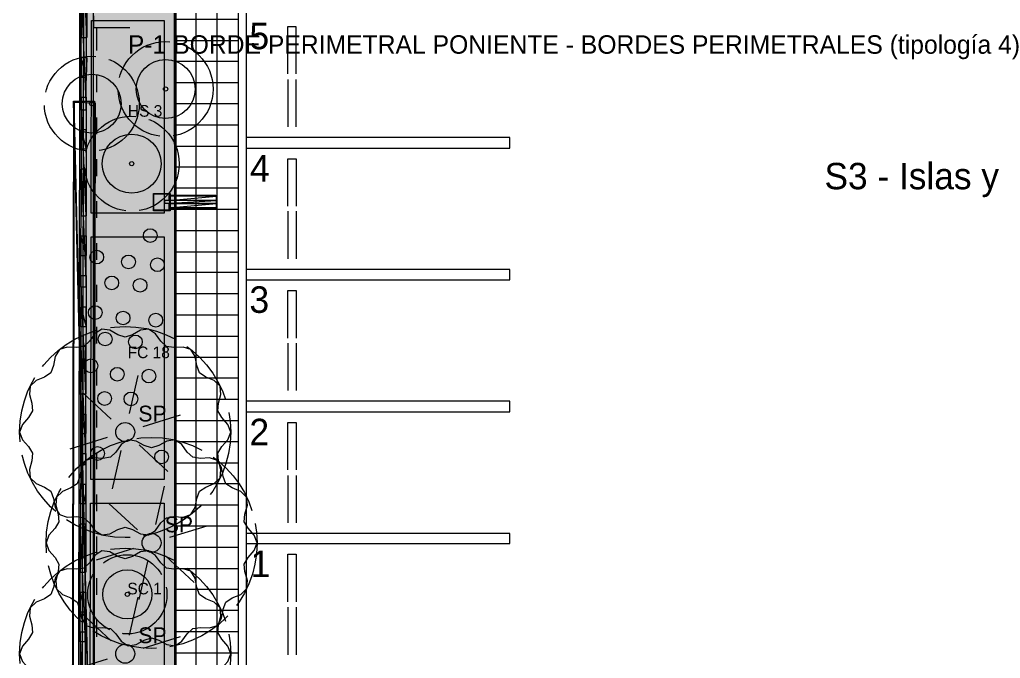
# Model space of a CAD drawing. Header units: metres. Extents: x 1 to 213, y 1 to 147.
# Drawn here: x 50.75 to 69.33, y 49.11 to 61.21 of the extents above; entities that cross this region are included whole.
import ezdxf

# ---------------------------------------------------------------- set-up
doc = ezdxf.new("R2010")
doc.units = ezdxf.units.M
doc.linetypes.add('DASHED', pattern=[1.524, 1.27, -0.254])
doc.layers.get('0').update_dxf_attribs({"lineweight": 0, "plot": 0})
for name, color, linetype, lineweight, plot in [('00-BASE-ARQUITECTURA', 8, 'Continuous', 0, False), ('00-BASE-TEXTO', 8, 'Continuous', 0, False), ('PJ-ARBOLES', 94, 'Continuous', 0, False), ('PJ-ARBUSTOS', 82, 'Continuous', 0, False), ('PJ-COPA-ADULTA', 8, 'DASHED', 0, False), ('PJ-CUBRESUELOS', 150, 'Continuous', 0, False), ('PJ-ETIQUETAS', 7, 'Continuous', 0, False), ('PJ-GRAVILLA', 42, 'Continuous', 0, False), ('PJ-LIMITE-JARDIN', 7, 'Continuous', 0, False), ('PJ-MASAS', 92, 'Continuous', 0, False), ('PJ-MASAS-RELLENO', 92, 'Continuous', 0, False), ('PJ-RIEGO-SECTORES', 5, 'Continuous', 0, False), ('PJ-ZONAS-TIPOLOGIA', 30, 'Continuous', 0, False)]:
    doc.layers.add(name, color=color, linetype=linetype, lineweight=lineweight, plot=plot)

# ---------------------------------------------------------------- blocks, each defined once
blk = doc.blocks.new('PJ_SP')
for p, q in [((0.08, 0.351), (0.244, 1.073)), ((-0.264, 0.245), (-0.807, 0.748)), ((0.344, 0.106), (1.051, 0.325)), ((-0.344, -0.106), (-1.051, -0.325)), ((-0.08, -0.351), (-0.244, -1.073)), ((0.264, -0.245), (0.807, -0.748))]:
    blk.add_line(p, q)
blk.add_lwpolyline([(2, 0), (1.945, 0.146), (1.829, 0.276), (1.755, 0.401), (1.768, 0.545), (1.815, 0.712), (1.802, 0.868), (1.689, 0.975), (1.529, 1.042), (1.407, 1.122), (1.356, 1.258), (1.326, 1.429), (1.247, 1.564), (1.098, 1.611), (0.925, 1.602), (0.781, 1.622), (0.676, 1.722), (0.575, 1.863), (0.445, 1.95), (0.291, 1.928), (0.138, 1.845), (0, 1.8), (-0.138, 1.845), (-0.291, 1.928), (-0.445, 1.95), (-0.575, 1.863), (-0.676, 1.722), (-0.781, 1.622), (-0.925, 1.602), (-1.098, 1.611), (-1.247, 1.564), (-1.326, 1.429), (-1.356, 1.258), (-1.407, 1.122), (-1.529, 1.042), (-1.689, 0.975), (-1.802, 0.868), (-1.815, 0.712), (-1.768, 0.545), (-1.755, 0.401), (-1.829, 0.276), (-1.945, 0.146), (-2, 0), (-1.945, -0.146), (-1.829, -0.276), (-1.755, -0.401), (-1.768, -0.545), (-1.815, -0.712), (-1.802, -0.868), (-1.689, -0.975), (-1.529, -1.042), (-1.407, -1.122), (-1.356, -1.258), (-1.326, -1.429), (-1.247, -1.564), (-1.098, -1.611), (-0.925, -1.602), (-0.781, -1.622), (-0.676, -1.722), (-0.575, -1.863), (-0.445, -1.95), (-0.291, -1.928), (-0.138, -1.845), (0, -1.8), (0.138, -1.845), (0.291, -1.928), (0.445, -1.95), (0.575, -1.863), (0.676, -1.722), (0.781, -1.622), (0.925, -1.602), (1.098, -1.611), (1.247, -1.564), (1.326, -1.429), (1.356, -1.258), (1.407, -1.122), (1.529, -1.042), (1.689, -0.975), (1.802, -0.868), (1.815, -0.712), (1.768, -0.545), (1.755, -0.401), (1.829, -0.276), (1.945, -0.146), (2, 0)], close=True)
blk.add_circle((0, 0), 0.18)
for tag, p, height in [('CODIGO', (0.15, 0.15), 0.2), ('ESPECIE', (0.15, -0.1), 0.15), ('ZONA', (0.15, -0.3), 0.15)]:
    blk.add_attdef(tag, p, '', height=height)
blk = doc.blocks.new('PJ_SC')
for radius in [0.465, 0.04]:
    blk.add_circle((0, 0), radius)
for tag, p, height in [('CODIGO', (0.15, 0.15), 0.2), ('ESPECIE', (0.15, -0.1), 0.15), ('ZONA', (0.15, -0.3), 0.15)]:
    blk.add_attdef(tag, p, '', height=height)
blk = doc.blocks.new('PJ_FC')
blk.add_circle((0, 0), 0.13)
for tag, p, height in [('CODIGO', (0.15, 0.15), 0.2), ('ESPECIE', (0.15, -0.1), 0.15), ('ZONA', (0.15, -0.3), 0.15)]:
    blk.add_attdef(tag, p, '', height=height)
blk = doc.blocks.new('PJ_HS')
for radius in [0.558, 0.04]:
    blk.add_circle((0, 0), radius)
for tag, p, height in [('CODIGO', (0.15, 0.15), 0.2), ('ESPECIE', (0.15, -0.1), 0.15), ('ZONA', (0.15, -0.3), 0.15)]:
    blk.add_attdef(tag, p, '', height=height)

msp = doc.modelspace()

# ---------------------------------------------------------------- hatches: boundary and pattern name
at = {"layer": 'PJ-GRAVILLA'}
h = msp.add_hatch(dxfattribs=at)
h.set_pattern_fill('GRAVEL', scale=0.03)
h.paths.add_polyline_path([(53.8, 98.484), (53.8, 89.032), (53.754, 89.032), (53.534, 88.591), (53.534, 87.621), (53.71, 87.224), (53.71, 74.26), (53.534, 74.127), (52.652, 74.127), (52.476, 73.907), (52.476, 73.157), (52.652, 72.937), (53.578, 72.937), (53.71, 72.76), (53.71, 48.375), (53.578, 48.154), (52.828, 48.198), (52.476, 47.934), (52.476, 47.272), (52.696, 47.008), (53.578, 47.008), (53.71, 46.831), (53.71, 42.245), (52.961, 42.157), (51.947, 42.157), (51.858, 42.554), (51.947, 90.576), (52.035, 90.928), (51.991, 98.425), (52.079, 98.513), (53.8, 98.484)])
at = {"layer": 'PJ-MASAS-RELLENO'}
for points in [[(52.113, 61.2), (53.49, 61.2), (53.49, 57.55), (52.106, 57.55), (52.113, 61.2)], [(52.105, 57.1), (53.49, 57.1), (53.49, 52.5), (52.097, 52.5), (52.105, 57.1)], [(53.433, 48.548), (53.405, 48.557), (53.329, 48.576), (53.3, 48.581), (53.222, 48.593), (53.193, 48.596), (53.115, 48.6), (53.085, 48.6), (53.007, 48.596), (52.978, 48.593), (52.9, 48.581), (52.871, 48.576), (52.795, 48.557), (52.767, 48.548), (52.693, 48.522), (52.666, 48.51), (52.595, 48.477), (52.569, 48.463), (52.501, 48.422), (52.477, 48.406), (52.414, 48.359), (52.391, 48.341), (52.333, 48.288), (52.312, 48.267), (52.259, 48.209), (52.241, 48.186), (52.194, 48.123), (52.178, 48.099), (52.137, 48.031), (52.123, 48.005), (52.09, 47.934), (52.088, 47.931), (52.096, 52.05), (53.49, 52.05), (53.49, 48.528), (53.433, 48.548)]]:
    msp.add_hatch(color=7, dxfattribs=at).paths.add_polyline_path(points)

# ---------------------------------------------------------------- linework, layer by layer
at = {"layer": '00-BASE-ARQUITECTURA'}
for points in [[(52.066, 109.58), (51.982, 71.48), (51.929, 46.27), (51.918, 46.27)], [(88.547, 53.647), (88.547, 51.668), (74.387, 51.668), (72.842, 46.725), (52.151, 46.725), (52.151, 98.33), (67.783, 98.33)], [(54.892, 71.533), (54.892, 42.418), (53.696, 42.418), (53.686, 64.336), (53.686, 72.739), (53.686, 85.482), (54.892, 85.471), (54.892, 72.739)], [(53.696, 42.418), (53.696, 85.482)], [(54.49, 42.418), (54.49, 85.482)], [(55.04, 71.385), (55.04, 48.884), (60.036, 48.874)], [(54.098, 42.418), (54.098, 67.077)], [(51.918, 60.875), (52.024, 60.875), (51.929, 63.119), (51.918, 60.875)], [(52.024, 60.875), (51.929, 63.119), (52.024, 63.119), (52.024, 60.875)], [(52.024, 61.743), (51.918, 61.743), (52.014, 59.499), (52.024, 61.743)], [(51.918, 61.743), (52.014, 59.499), (51.918, 59.499), (51.918, 61.743)], [(52.151, 61.288), (52.151, 61.066), (52.839, 61.066)], [(54.892, 61.214), (53.686, 61.214)], [(52.215, 60.632), (52.215, 61.066)], [(55.834, 60.187), (55.834, 61.087), (55.982, 61.087)], [(55.982, 61.087), (55.982, 60.187)], [(54.892, 60.812), (53.686, 60.812)], [(51.918, 60.124), (52.014, 60.124), (51.918, 60.494), (51.918, 60.124)], [(52.014, 60.124), (51.918, 60.494), (52.024, 60.494), (52.014, 60.124)], [(54.892, 60.42), (53.686, 60.42)], [(52.215, 59.838), (52.215, 60.156)], [(55.834, 60.082), (55.834, 59.182)], [(55.982, 60.082), (55.982, 59.182)], [(54.892, 60.018), (53.686, 60.018)], [(51.738, 44.418), (52.141, 44.418), (51.77, 59.669), (51.738, 44.418)], [(52.141, 44.418), (51.77, 59.669), (52.172, 59.669), (52.141, 44.418)], [(51.918, 57.499), (52.014, 57.499), (51.918, 59.743), (51.918, 57.499)], [(52.014, 57.499), (51.918, 59.743), (52.014, 59.743), (52.014, 57.499)], [(51.749, 44.397), (52.151, 44.386), (51.781, 59.648), (51.749, 44.397)], [(52.151, 44.386), (51.781, 59.648), (52.183, 59.637), (52.151, 44.386)], [(54.892, 59.616), (53.686, 59.616)], [(52.215, 59.044), (52.215, 59.362)], [(52.014, 59.129), (51.918, 59.129), (52.014, 58.759), (52.014, 59.129)], [(51.918, 59.129), (52.014, 58.759), (51.918, 58.759), (51.918, 59.129)], [(54.892, 59.214), (53.686, 59.214)], [(54.892, 58.812), (53.686, 58.812)], [(52.215, 58.251), (52.215, 58.568)], [(55.834, 57.679), (55.834, 58.579), (55.993, 58.579)], [(55.993, 58.579), (55.993, 57.679)], [(51.918, 58.378), (52.014, 56.145), (51.908, 56.145), (51.918, 58.378)], [(52.014, 58.378), (51.918, 58.378), (52.014, 56.145), (52.014, 58.378)], [(54.892, 58.42), (53.686, 58.42)], [(54.892, 58.018), (53.686, 58.018)], [(54.479, 57.87), (53.58, 57.87), (54.469, 57.88), (54.479, 57.87)], [(53.58, 57.87), (54.469, 57.88), (53.58, 57.88), (53.58, 57.87)], [(54.479, 57.785), (53.58, 57.785), (54.479, 57.87), (54.479, 57.785)], [(53.58, 57.785), (54.479, 57.87), (53.58, 57.87), (53.58, 57.785)], [(53.813, 57.88), (54.469, 57.88), (53.813, 57.88)], [(53.813, 57.626), (54.469, 57.626), (54.479, 57.647), (54.479, 57.87), (54.469, 57.88), (53.813, 57.88)], [(52.215, 57.457), (52.215, 57.774)], [(54.479, 57.732), (53.495, 57.732), (54.479, 57.785), (54.479, 57.732)], [(53.495, 57.732), (54.479, 57.785), (53.495, 57.785), (53.495, 57.732)], [(54.479, 57.647), (53.58, 57.647), (54.479, 57.732), (54.479, 57.647)], [(53.58, 57.647), (54.479, 57.732), (53.58, 57.732), (53.58, 57.647)], [(54.479, 57.732), (53.58, 57.732), (54.479, 57.732)], [(53.58, 57.732), (54.479, 57.732), (53.58, 57.732)], [(54.469, 57.626), (53.58, 57.626), (54.479, 57.647), (54.469, 57.626)], [(53.58, 57.626), (54.479, 57.647), (53.58, 57.647), (53.58, 57.626)], [(54.469, 57.626), (54.469, 57.626), (53.58, 57.626), (54.469, 57.626), (53.58, 57.626), (53.813, 57.626), (54.469, 57.626)], [(54.892, 57.616), (53.686, 57.616)], [(55.834, 57.584), (55.834, 56.684)], [(55.993, 57.584), (55.993, 56.684)], [(51.908, 56.748), (52.014, 56.748), (51.908, 57.118), (51.908, 56.748)], [(52.014, 56.748), (51.908, 57.118), (52.014, 57.118), (52.014, 56.748)], [(54.892, 57.213), (53.686, 57.213)], [(52.215, 56.663), (52.215, 56.981)], [(54.892, 56.811), (53.686, 56.811)], [(51.908, 54.123), (52.003, 54.123), (51.908, 56.367), (51.908, 54.123)], [(52.003, 54.123), (51.908, 56.367), (52.014, 56.367), (52.003, 54.123)], [(54.892, 56.42), (53.696, 56.42)], [(52.215, 55.869), (52.215, 56.187)], [(54.892, 56.018), (53.696, 56.018)], [(55.834, 55.181), (55.834, 56.081), (55.993, 56.081)], [(55.993, 56.081), (55.993, 55.181)], [(52.014, 55.764), (51.908, 55.764), (52.014, 55.393), (52.014, 55.764)], [(51.908, 55.764), (52.014, 55.393), (51.908, 55.393), (51.908, 55.764)], [(54.892, 55.615), (53.696, 55.615)], [(52.215, 55.076), (52.215, 55.393)], [(54.892, 55.213), (53.696, 55.213)], [(52.003, 55.023), (51.908, 55.023), (52.003, 52.779), (52.003, 55.023)], [(51.908, 55.023), (52.003, 52.779), (51.908, 52.779), (51.908, 55.023)], [(55.834, 55.086), (55.834, 54.187)], [(55.993, 55.086), (55.993, 54.187)], [(54.892, 54.811), (53.696, 54.811)], [(52.215, 54.282), (52.215, 54.599)], [(54.892, 54.419), (53.696, 54.419)], [(54.892, 54.017), (53.696, 54.017)], [(51.908, 53.372), (52.003, 53.372), (51.908, 53.742), (51.908, 53.372)], [(52.003, 53.372), (51.908, 53.742), (52.003, 53.742), (52.003, 53.372)], [(52.215, 53.488), (52.215, 53.806)], [(54.892, 53.615), (53.696, 53.615)], [(55.834, 52.684), (55.834, 53.583), (55.993, 53.583)], [(55.993, 53.583), (55.993, 52.684)], [(54.892, 53.213), (53.696, 53.213)], [(51.897, 50.747), (52.003, 50.747), (51.908, 52.991), (51.897, 50.747)], [(52.003, 50.747), (51.908, 52.991), (52.003, 52.991), (52.003, 50.747)], [(52.215, 52.694), (52.215, 53.012)], [(54.892, 52.811), (53.696, 52.811)], [(51.908, 52.409), (52.003, 52.038), (51.897, 52.038), (51.908, 52.409)], [(52.003, 52.409), (51.908, 52.409), (52.003, 52.038), (52.003, 52.409)], [(54.892, 52.419), (53.696, 52.419)], [(55.834, 52.578), (55.834, 51.678)], [(55.993, 52.578), (55.993, 51.678)], [(52.215, 51.901), (52.215, 52.218)], [(54.892, 52.017), (53.696, 52.017)], [(52.003, 51.657), (51.897, 51.657), (51.992, 49.424), (52.003, 51.657)], [(51.897, 51.657), (51.992, 49.424), (51.897, 49.424), (51.897, 51.657)], [(54.892, 51.615), (53.696, 51.615)], [(52.215, 51.107), (52.215, 51.424)], [(54.892, 51.213), (53.696, 51.213)], [(55.834, 50.186), (55.834, 51.086), (55.993, 51.086)], [(55.993, 51.086), (55.993, 50.186)], [(54.892, 50.811), (53.696, 50.811)], [(52.215, 50.313), (52.215, 50.631)], [(51.897, 49.996), (51.992, 49.996), (51.897, 50.366), (51.897, 49.996)], [(51.992, 49.996), (51.897, 50.366), (52.003, 50.366), (51.992, 49.996)], [(54.892, 50.419), (53.696, 50.419)], [(54.892, 50.017), (53.696, 50.017)], [(55.834, 50.08), (55.834, 49.181)], [(55.993, 50.08), (55.993, 49.181)], [(52.215, 49.519), (52.215, 49.837)], [(51.897, 47.371), (51.992, 47.371), (51.897, 49.615), (51.897, 47.371)], [(51.992, 47.371), (51.897, 49.615), (51.992, 49.615), (51.992, 47.371)], [(54.892, 49.615), (53.696, 49.615)], [(54.892, 49.212), (53.696, 49.212)]]:
    msp.add_lwpolyline(points, dxfattribs=at)
for points in [[(60.036, 58.981), (55.04, 58.981), (55.04, 58.78), (60.036, 58.78)], [(53.284, 57.594), (53.284, 57.923), (53.601, 57.923), (53.601, 57.594)], [(53.294, 57.605), (53.294, 57.912), (53.59, 57.912), (53.59, 57.605)], [(60.036, 56.483), (55.04, 56.483), (55.04, 56.282), (60.036, 56.282)], [(60.036, 53.986), (55.04, 53.986), (55.04, 53.784), (60.036, 53.784)], [(60.036, 51.477), (55.04, 51.477), (55.04, 51.287), (60.036, 51.287)]]:
    msp.add_lwpolyline(points, close=True, dxfattribs=at)
at = {"layer": 'PJ-COPA-ADULTA'}
for centre, radius in [((53.516, 59.899), 0.9), ((52.117, 59.621), 0.9), ((52.874, 58.485), 0.9), ((52.75, 53.4), 2), ((53.25, 51.3), 2), ((52.75, 49.2), 2), ((52.791, 50.325), 0.75)]:
    msp.add_circle(centre, radius, dxfattribs=at)
at = {"layer": 'PJ-LIMITE-JARDIN'}
msp.add_lwpolyline([(53.71, 72.76), (53.71, 48.375), (53.578, 48.154), (52.828, 48.198), (52.476, 47.934), (52.476, 47.272), (52.696, 47.008), (53.578, 47.008), (53.71, 46.831), (53.71, 42.245), (52.961, 42.157), (51.947, 42.157), (51.858, 42.554), (51.947, 90.576)], dxfattribs=at)
at = {"layer": 'PJ-MASAS'}
for points in [[(52.113, 61.2), (53.49, 61.2), (53.49, 57.55), (52.106, 57.55), (52.113, 61.2)], [(52.105, 57.1), (53.49, 57.1), (53.49, 52.5), (52.097, 52.5), (52.105, 57.1)]]:
    msp.add_lwpolyline(points, close=True, dxfattribs=at)
msp.add_lwpolyline([(52.088, 47.931), (52.096, 52.05), (53.49, 52.05), (53.49, 48.528)], dxfattribs=at)
at = {"layer": 'PJ-RIEGO-SECTORES'}
msp.add_lwpolyline([(53.71, 72.76), (53.71, 48.375), (53.578, 48.154), (52.828, 48.198), (52.476, 47.934), (52.476, 47.272), (52.696, 47.008), (53.578, 47.008), (53.71, 46.831), (53.71, 42.245), (52.961, 42.157), (51.947, 42.157), (51.858, 42.554), (51.947, 90.576)], dxfattribs=at)

# ---------------------------------------------------------------- block references
at = {"layer": 'PJ-ARBOLES'}
for p in [(52.75, 53.4), (53.25, 51.3), (52.75, 49.2)]:
    msp.add_blockref('PJ_SP', p, dxfattribs=at)
at = {"layer": 'PJ-ARBUSTOS'}
for name, p in [('PJ_HS', (53.516, 59.899)), ('PJ_HS', (52.117, 59.621)), ('PJ_HS', (52.874, 58.485)), ('PJ_SC', (52.791, 50.325))]:
    msp.add_blockref(name, p, dxfattribs=at)
at = {"layer": 'PJ-CUBRESUELOS'}
for p in [(53.226, 57.122), (52.211, 56.716), (52.813, 56.624), (53.361, 56.57), (52.496, 56.226), (53.032, 56.18), (52.183, 55.663), (52.711, 55.561), (53.33, 55.52), (52.371, 55.163), (52.944, 55.107), (52.102, 54.655), (52.601, 54.494), (53.199, 54.461), (52.361, 54.036), (52.86, 54.028), (52.228, 52.994), (53.441, 52.929)]:
    msp.add_blockref('PJ_FC', p, dxfattribs=at)

# ---------------------------------------------------------------- texts
at = {"layer": '00-BASE-TEXTO'}
for s, p in [('5', (55.104, 60.653)), ('4', (55.114, 58.145)), ('3', (55.104, 55.658)), ('2', (55.104, 53.149)), ('1', (55.125, 50.652))]:
    msp.add_text(s, height=0.503, dxfattribs=at).set_placement(p)
at = {"layer": 'PJ-ETIQUETAS'}
for s, height, p in [('HS 3', 0.22, (52.8, 59.375)), ('FC 18', 0.22, (52.796, 54.8)), ('SP', 0.3, (53, 53.6)), ('SP', 0.3, (53.5, 51.5)), ('SC 1', 0.22, (52.791, 50.325)), ('SP', 0.3, (53, 49.4))]:
    msp.add_text(s, height=height, dxfattribs=at).set_placement(p)
at = {"layer": 'PJ-RIEGO-SECTORES'}
msp.add_text('S3 - Islas y borde poniente', height=0.5, dxfattribs=at).set_placement((66, 58))
at = {"layer": 'PJ-ZONAS-TIPOLOGIA'}
msp.add_text('P-1 BORDE PERIMETRAL PONIENTE - BORDES PERIMETRALES (tipología 4)', height=0.35, dxfattribs=at).set_placement((52.801, 60.568))

doc.saveas('drawing.dxf')
